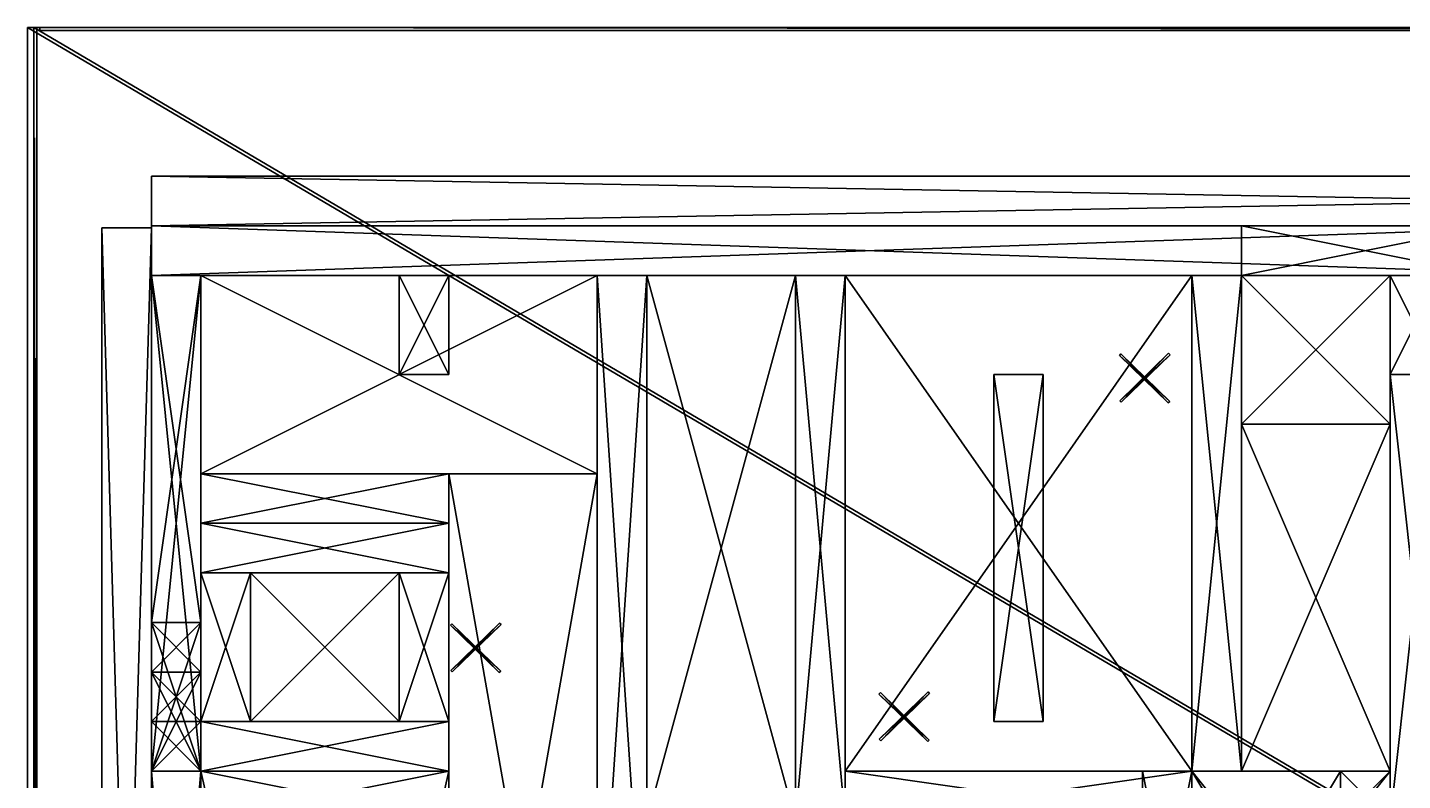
# Model space of a CAD drawing. Extents: x -1088 to 1104, y -640 to 640.
# Drawn here: x -1088 to -200, y 154 to 640 of the extents above; entities that cross this region are included whole.
import ezdxf

# ---------------------------------------------------------------- set-up
doc = ezdxf.new("R2010")
doc.units = 0

msp = doc.modelspace()

# ---------------------------------------------------------------- meshes
at = {"layer": 'OBJECT1022', "color": 50}
mesh = msp.add_polyface(dxfattribs=at)
corners = [(-688, 480, 48), (-592, 480, 48), (-592, 128, 48), (-688, 128, 48), (-688, 128, 16), (-592, 128, 16), (-592, 480, 16), (-688, 480, 16)]
mesh.append_faces([[corners[k] for k in face] for face in [(1, 3, 0), (5, 7, 4), (3, 7, 0), (5, 1, 6), (0, 6, 1), (4, 2, 5)]], dxfattribs={"vtx0": -1})
mesh.append_faces([[corners[k] for k in face] for face in [(1, 2, 3), (5, 6, 7), (3, 4, 7), (5, 2, 1), (0, 7, 6), (4, 3, 2)]], dxfattribs={"vtx2": -1})
at = {"layer": 'OBJECT1036', "color": 50}
mesh = msp.add_polyface(dxfattribs=at)
corners = [(-720, 480, 64), (-688, 480, 64), (-688, 0, 64), (-720, 0, 64), (-720, 0, 48), (-688, 0, 48), (-688, 480, 48), (-720, 480, 48)]
mesh.append_faces([[corners[k] for k in face] for face in [(1, 3, 0), (5, 7, 4), (3, 7, 0), (5, 1, 6), (0, 6, 1), (4, 2, 5)]], dxfattribs={"vtx0": -1})
mesh.append_faces([[corners[k] for k in face] for face in [(1, 2, 3), (5, 6, 7), (3, 4, 7), (5, 2, 1), (0, 7, 6), (4, 3, 2)]], dxfattribs={"vtx2": -1})
at = {"layer": 'OBJECT1038', "color": 50}
mesh = msp.add_polyface(dxfattribs=at)
corners = [(-592, 480, 64), (-560, 480, 64), (-560, 128, 64), (-592, 128, 64), (-592, 128, 48), (-560, 128, 48), (-560, 480, 48), (-592, 480, 48)]
mesh.append_faces([[corners[k] for k in face] for face in [(1, 3, 0), (5, 7, 4), (3, 7, 0), (5, 1, 6), (0, 6, 1), (4, 2, 5)]], dxfattribs={"vtx0": -1})
mesh.append_faces([[corners[k] for k in face] for face in [(1, 2, 3), (5, 6, 7), (3, 4, 7), (5, 2, 1), (0, 7, 6), (4, 3, 2)]], dxfattribs={"vtx2": -1})
at = {"layer": 'OBJECT1039', "color": 50}
mesh = msp.add_polyface(dxfattribs=at)
corners = [(-560, 160, 64), (-336, 160, 64), (-336, 128, 64), (-560, 128, 64), (-560, 128, 48), (-336, 128, 48), (-336, 160, 48), (-560, 160, 48)]
mesh.append_faces([[corners[k] for k in face] for face in [(1, 3, 0), (5, 7, 4), (3, 7, 0), (5, 1, 6), (0, 6, 1), (4, 2, 5)]], dxfattribs={"vtx0": -1})
mesh.append_faces([[corners[k] for k in face] for face in [(1, 2, 3), (5, 6, 7), (3, 4, 7), (5, 2, 1), (0, 7, 6), (4, 3, 2)]], dxfattribs={"vtx2": -1})
at = {"layer": 'OBJECT1052', "color": 50}
mesh = msp.add_polyface(dxfattribs=at)
corners = [(-1008, 512, 112), (-80, 512, 112), (-80, 480, 112), (-1008, 480, 112), (-1008, 480, 48), (-80, 480, 48), (-80, 512, 48), (-1008, 512, 48)]
mesh.append_faces([[corners[k] for k in face] for face in [(1, 3, 0), (5, 7, 4), (3, 7, 0), (5, 1, 6), (0, 6, 1), (4, 2, 5)]], dxfattribs={"vtx0": -1})
mesh.append_faces([[corners[k] for k in face] for face in [(1, 2, 3), (5, 6, 7), (3, 4, 7), (5, 2, 1), (0, 7, 6), (4, 3, 2)]], dxfattribs={"vtx2": -1})
at = {"layer": 'OBJECT1055', "color": 50}
mesh = msp.add_polyface(dxfattribs=at)
corners = [(-1008, 480, 128), (-1008, 512, 128), (-80, 512, 128), (-80, 480, 128), (-80, 480, 112), (-80, 512, 112), (-1008, 512, 112), (-1008, 480, 112)]
mesh.append_faces([[corners[k] for k in face] for face in [(1, 3, 0), (5, 7, 4), (3, 7, 0), (5, 1, 6), (0, 6, 1), (4, 2, 5)]], dxfattribs={"vtx0": -1})
mesh.append_faces([[corners[k] for k in face] for face in [(1, 2, 3), (5, 6, 7), (3, 4, 7), (5, 2, 1), (0, 7, 6), (4, 3, 2)]], dxfattribs={"vtx2": -1})
at = {"layer": 'OBJECT1066', "color": 50}
mesh = msp.add_polyface(dxfattribs=at)
corners = [(-1008, 480, 112), (-976, 480, 112), (-976, 160, 112), (-1008, 160, 112), (-1008, 160, 48), (-976, 160, 48), (-976, 480, 48), (-1008, 480, 48)]
mesh.append_faces([[corners[k] for k in face] for face in [(1, 3, 0), (5, 7, 4), (3, 7, 0), (5, 1, 6), (0, 6, 1), (4, 2, 5)]], dxfattribs={"vtx0": -1})
mesh.append_faces([[corners[k] for k in face] for face in [(1, 2, 3), (5, 6, 7), (3, 4, 7), (5, 2, 1), (0, 7, 6), (4, 3, 2)]], dxfattribs={"vtx2": -1})
at = {"layer": 'OBJECT1067', "color": 50}
mesh = msp.add_polyface(dxfattribs=at)
corners = [(-1008, 256, 128), (-1008, 480, 128), (-976, 480, 128), (-976, 256, 128), (-976, 256, 112), (-976, 480, 112), (-1008, 480, 112), (-1008, 256, 112)]
mesh.append_faces([[corners[k] for k in face] for face in [(1, 3, 0), (5, 7, 4), (3, 7, 0), (5, 1, 6), (0, 6, 1), (4, 2, 5)]], dxfattribs={"vtx0": -1})
mesh.append_faces([[corners[k] for k in face] for face in [(1, 2, 3), (5, 6, 7), (3, 4, 7), (5, 2, 1), (0, 7, 6), (4, 3, 2)]], dxfattribs={"vtx2": -1})
at = {"layer": 'OBJECT1068', "color": 50}
mesh = msp.add_polyface(dxfattribs=at)
corners = [(-848, 480, 112), (-816, 480, 112), (-816, 416, 112), (-848, 416, 112), (-848, 416, 48), (-816, 416, 48), (-816, 480, 48), (-848, 480, 48)]
mesh.append_faces([[corners[k] for k in face] for face in [(1, 3, 0), (5, 7, 4), (3, 7, 0), (5, 1, 6), (0, 6, 1), (4, 2, 5)]], dxfattribs={"vtx0": -1})
mesh.append_faces([[corners[k] for k in face] for face in [(1, 2, 3), (5, 6, 7), (3, 4, 7), (5, 2, 1), (0, 7, 6), (4, 3, 2)]], dxfattribs={"vtx2": -1})
at = {"layer": 'OBJECT1069', "color": 50}
mesh = msp.add_polyface(dxfattribs=at)
corners = [(-848, 416, 128), (-848, 480, 128), (-816, 480, 128), (-816, 416, 128), (-816, 416, 112), (-816, 480, 112), (-848, 480, 112), (-848, 416, 112)]
mesh.append_faces([[corners[k] for k in face] for face in [(1, 3, 0), (5, 7, 4), (3, 7, 0), (5, 1, 6), (0, 6, 1), (4, 2, 5)]], dxfattribs={"vtx0": -1})
mesh.append_faces([[corners[k] for k in face] for face in [(1, 2, 3), (5, 6, 7), (3, 4, 7), (5, 2, 1), (0, 7, 6), (4, 3, 2)]], dxfattribs={"vtx2": -1})
at = {"layer": 'OBJECT1070', "color": 50}
mesh = msp.add_polyface(dxfattribs=at)
corners = [(-976, 352, 112), (-816, 352, 112), (-816, 320, 112), (-976, 320, 112), (-976, 320, 48), (-816, 320, 48), (-816, 352, 48), (-976, 352, 48)]
mesh.append_faces([[corners[k] for k in face] for face in [(1, 3, 0), (5, 7, 4), (3, 7, 0), (5, 1, 6), (0, 6, 1), (4, 2, 5)]], dxfattribs={"vtx0": -1})
mesh.append_faces([[corners[k] for k in face] for face in [(1, 2, 3), (5, 6, 7), (3, 4, 7), (5, 2, 1), (0, 7, 6), (4, 3, 2)]], dxfattribs={"vtx2": -1})
at = {"layer": 'OBJECT1071', "color": 50}
mesh = msp.add_polyface(dxfattribs=at)
corners = [(-976, 320, 128), (-976, 352, 128), (-816, 352, 128), (-816, 320, 128), (-816, 320, 112), (-816, 352, 112), (-976, 352, 112), (-976, 320, 112)]
mesh.append_faces([[corners[k] for k in face] for face in [(1, 3, 0), (5, 7, 4), (3, 7, 0), (5, 1, 6), (0, 6, 1), (4, 2, 5)]], dxfattribs={"vtx0": -1})
mesh.append_faces([[corners[k] for k in face] for face in [(1, 2, 3), (5, 6, 7), (3, 4, 7), (5, 2, 1), (0, 7, 6), (4, 3, 2)]], dxfattribs={"vtx2": -1})
at = {"layer": 'OBJECT1072', "color": 50}
mesh = msp.add_polyface(dxfattribs=at)
corners = [(-336, 160, -32), (-208, 160, -32), (-208, 0, -32), (-336, 0, -32), (-336, 0, -48), (-208, 0, -48), (-208, 160, -48), (-336, 160, -48)]
mesh.append_faces([[corners[k] for k in face] for face in [(1, 3, 0), (5, 7, 4), (3, 7, 0), (5, 1, 6), (0, 6, 1), (4, 2, 5)]], dxfattribs={"vtx0": -1})
mesh.append_faces([[corners[k] for k in face] for face in [(1, 2, 3), (5, 6, 7), (3, 4, 7), (5, 2, 1), (0, 7, 6), (4, 3, 2)]], dxfattribs={"vtx2": -1})
at = {"layer": 'OBJECT1100', "color": 50}
mesh = msp.add_polyface(dxfattribs=at)
corners = [(-368, 0, 48), (-368, 160, 48), (-336, 160, 48), (-336, 0, 48), (-336, 0, -48), (-336, 160, -48), (-368, 160, -48), (-368, 0, -48)]
mesh.append_faces([[corners[k] for k in face] for face in [(1, 3, 0), (5, 7, 4), (3, 7, 0), (5, 1, 6), (0, 6, 1), (4, 2, 5)]], dxfattribs={"vtx0": -1})
mesh.append_faces([[corners[k] for k in face] for face in [(1, 2, 3), (5, 6, 7), (3, 4, 7), (5, 2, 1), (0, 7, 6), (4, 3, 2)]], dxfattribs={"vtx2": -1})
at = {"layer": 'OBJECT1136', "color": 50}
mesh = msp.add_polyface(dxfattribs=at)
corners = [(-304, 512, 48), (-144, 512, 48), (-144, 480, 48), (-304, 480, 48), (-304, 480, -48), (-144, 480, -48), (-144, 512, -48), (-304, 512, -48)]
mesh.append_faces([[corners[k] for k in face] for face in [(1, 3, 0), (5, 7, 4), (3, 7, 0), (5, 1, 6), (0, 6, 1), (4, 2, 5)]], dxfattribs={"vtx0": -1})
mesh.append_faces([[corners[k] for k in face] for face in [(1, 2, 3), (5, 6, 7), (3, 4, 7), (5, 2, 1), (0, 7, 6), (4, 3, 2)]], dxfattribs={"vtx2": -1})
at = {"layer": 'OBJECT116', "color": 50}
mesh = msp.add_polyface(dxfattribs=at)
corners = [(-976, 160, 48), (-816, 160, 48), (-816, -544, 48), (-976, -544, 48), (-976, -544, 16), (-816, -544, 16), (-816, 160, 16), (-976, 160, 16)]
mesh.append_faces([[corners[k] for k in face] for face in [(1, 3, 0), (5, 7, 4), (3, 7, 0), (5, 1, 6), (0, 6, 1), (4, 2, 5)]], dxfattribs={"vtx0": -1})
mesh.append_faces([[corners[k] for k in face] for face in [(1, 2, 3), (5, 6, 7), (3, 4, 7), (5, 2, 1), (0, 7, 6), (4, 3, 2)]], dxfattribs={"vtx2": -1})
at = {"layer": 'OBJECT1170', "color": 50}
mesh = msp.add_polyface(dxfattribs=at)
corners = [(-976, 320, 48), (-816, 320, 48), (-816, 288, 48), (-976, 288, 48), (-976, 288, 40), (-816, 288, 40), (-816, 320, 40), (-976, 320, 40)]
mesh.append_faces([[corners[k] for k in face] for face in [(1, 3, 0), (5, 7, 4), (3, 7, 0), (5, 1, 6), (0, 6, 1), (4, 2, 5)]], dxfattribs={"vtx0": -1})
mesh.append_faces([[corners[k] for k in face] for face in [(1, 2, 3), (5, 6, 7), (3, 4, 7), (5, 2, 1), (0, 7, 6), (4, 3, 2)]], dxfattribs={"vtx2": -1})
at = {"layer": 'OBJECT1171', "color": 50}
mesh = msp.add_polyface(dxfattribs=at)
corners = [(-816, 320, 16), (-976, 320, 16), (-976, 288, 16), (-816, 288, 16), (-816, 288, 40), (-976, 288, 40), (-976, 320, 40), (-816, 320, 40)]
mesh.append_faces([[corners[k] for k in face] for face in [(1, 3, 0), (5, 7, 4), (3, 7, 0), (5, 1, 6), (0, 6, 1), (4, 2, 5)]], dxfattribs={"vtx0": -1})
mesh.append_faces([[corners[k] for k in face] for face in [(1, 2, 3), (5, 6, 7), (3, 4, 7), (5, 2, 1), (0, 7, 6), (4, 3, 2)]], dxfattribs={"vtx2": -1})
at = {"layer": 'OBJECT1172', "color": 50}
mesh = msp.add_polyface(dxfattribs=at)
corners = [(-976, 192, 48), (-816, 192, 48), (-816, 160, 48), (-976, 160, 48), (-976, 160, 40), (-816, 160, 40), (-816, 192, 40), (-976, 192, 40)]
mesh.append_faces([[corners[k] for k in face] for face in [(1, 3, 0), (5, 7, 4), (3, 7, 0), (5, 1, 6), (0, 6, 1), (4, 2, 5)]], dxfattribs={"vtx0": -1})
mesh.append_faces([[corners[k] for k in face] for face in [(1, 2, 3), (5, 6, 7), (3, 4, 7), (5, 2, 1), (0, 7, 6), (4, 3, 2)]], dxfattribs={"vtx2": -1})
at = {"layer": 'OBJECT1173', "color": 50}
mesh = msp.add_polyface(dxfattribs=at)
corners = [(-816, 192, 16), (-976, 192, 16), (-976, 160, 16), (-816, 160, 16), (-816, 160, 40), (-976, 160, 40), (-976, 192, 40), (-816, 192, 40)]
mesh.append_faces([[corners[k] for k in face] for face in [(1, 3, 0), (5, 7, 4), (3, 7, 0), (5, 1, 6), (0, 6, 1), (4, 2, 5)]], dxfattribs={"vtx0": -1})
mesh.append_faces([[corners[k] for k in face] for face in [(1, 2, 3), (5, 6, 7), (3, 4, 7), (5, 2, 1), (0, 7, 6), (4, 3, 2)]], dxfattribs={"vtx2": -1})
at = {"layer": 'OBJECT1174', "color": 50}
mesh = msp.add_polyface(dxfattribs=at)
corners = [(-976, 288, 48), (-944, 288, 48), (-944, 192, 48), (-976, 192, 48), (-976, 192, 40), (-944, 192, 40), (-944, 288, 40), (-976, 288, 40)]
mesh.append_faces([[corners[k] for k in face] for face in [(1, 3, 0), (5, 7, 4), (3, 7, 0), (5, 1, 6), (0, 6, 1), (4, 2, 5)]], dxfattribs={"vtx0": -1})
mesh.append_faces([[corners[k] for k in face] for face in [(1, 2, 3), (5, 6, 7), (3, 4, 7), (5, 2, 1), (0, 7, 6), (4, 3, 2)]], dxfattribs={"vtx2": -1})
at = {"layer": 'OBJECT1175', "color": 50}
mesh = msp.add_polyface(dxfattribs=at)
corners = [(-944, 288, 16), (-976, 288, 16), (-976, 192, 16), (-944, 192, 16), (-944, 192, 40), (-976, 192, 40), (-976, 288, 40), (-944, 288, 40)]
mesh.append_faces([[corners[k] for k in face] for face in [(1, 3, 0), (5, 7, 4), (3, 7, 0), (5, 1, 6), (0, 6, 1), (4, 2, 5)]], dxfattribs={"vtx0": -1})
mesh.append_faces([[corners[k] for k in face] for face in [(1, 2, 3), (5, 6, 7), (3, 4, 7), (5, 2, 1), (0, 7, 6), (4, 3, 2)]], dxfattribs={"vtx2": -1})
at = {"layer": 'OBJECT1176', "color": 50}
mesh = msp.add_polyface(dxfattribs=at)
corners = [(-848, 288, 48), (-816, 288, 48), (-816, 192, 48), (-848, 192, 48), (-848, 192, 40), (-816, 192, 40), (-816, 288, 40), (-848, 288, 40)]
mesh.append_faces([[corners[k] for k in face] for face in [(1, 3, 0), (5, 7, 4), (3, 7, 0), (5, 1, 6), (0, 6, 1), (4, 2, 5)]], dxfattribs={"vtx0": -1})
mesh.append_faces([[corners[k] for k in face] for face in [(1, 2, 3), (5, 6, 7), (3, 4, 7), (5, 2, 1), (0, 7, 6), (4, 3, 2)]], dxfattribs={"vtx2": -1})
at = {"layer": 'OBJECT1177', "color": 50}
mesh = msp.add_polyface(dxfattribs=at)
corners = [(-816, 288, 16), (-848, 288, 16), (-848, 192, 16), (-816, 192, 16), (-816, 192, 40), (-848, 192, 40), (-848, 288, 40), (-816, 288, 40)]
mesh.append_faces([[corners[k] for k in face] for face in [(1, 3, 0), (5, 7, 4), (3, 7, 0), (5, 1, 6), (0, 6, 1), (4, 2, 5)]], dxfattribs={"vtx0": -1})
mesh.append_faces([[corners[k] for k in face] for face in [(1, 2, 3), (5, 6, 7), (3, 4, 7), (5, 2, 1), (0, 7, 6), (4, 3, 2)]], dxfattribs={"vtx2": -1})
at = {"layer": 'OBJECT1178', "color": 50}
mesh = msp.add_polyface(dxfattribs=at)
corners = [(-944, 288, 32), (-848, 288, 32), (-848, 192, 32), (-944, 192, 32), (-944, 192, 16), (-848, 192, 16), (-848, 288, 16), (-944, 288, 16)]
mesh.append_faces([[corners[k] for k in face] for face in [(1, 3, 0), (5, 7, 4), (3, 7, 0), (5, 1, 6), (0, 6, 1), (4, 2, 5)]], dxfattribs={"vtx0": -1})
mesh.append_faces([[corners[k] for k in face] for face in [(1, 2, 3), (5, 6, 7), (3, 4, 7), (5, 2, 1), (0, 7, 6), (4, 3, 2)]], dxfattribs={"vtx2": -1})
at = {"layer": 'OBJECT1179', "color": 50}
mesh = msp.add_polyface(dxfattribs=at)
corners = [(-944, 288, 16), (-848, 288, 16), (-848, 192, 16), (-944, 192, 16), (-944, 192, -16), (-848, 192, -16), (-848, 288, -16), (-944, 288, -16)]
mesh.append_faces([[corners[k] for k in face] for face in [(1, 3, 0), (5, 7, 4), (3, 7, 0), (5, 1, 6), (0, 6, 1), (4, 2, 5)]], dxfattribs={"vtx0": -1})
mesh.append_faces([[corners[k] for k in face] for face in [(1, 2, 3), (5, 6, 7), (3, 4, 7), (5, 2, 1), (0, 7, 6), (4, 3, 2)]], dxfattribs={"vtx2": -1})
at = {"layer": 'OBJECT118', "color": 50}
mesh = msp.add_polyface(dxfattribs=at)
corners = [(-976, 160, 176), (-816, 160, 176), (-816, 128, 176), (-976, 128, 176), (-976, 128, 48), (-816, 128, 48), (-816, 160, 48), (-976, 160, 48)]
mesh.append_faces([[corners[k] for k in face] for face in [(1, 3, 0), (5, 7, 4), (3, 7, 0), (5, 1, 6), (0, 6, 1), (4, 2, 5)]], dxfattribs={"vtx0": -1})
mesh.append_faces([[corners[k] for k in face] for face in [(1, 2, 3), (5, 6, 7), (3, 4, 7), (5, 2, 1), (0, 7, 6), (4, 3, 2)]], dxfattribs={"vtx2": -1})
at = {"layer": 'OBJECT119', "color": 50}
mesh = msp.add_polyface(dxfattribs=at)
corners = [(-1008, 224, 176), (-976, 224, 176), (-976, 160, 176), (-1008, 160, 176), (-1008, 160, 144), (-976, 160, 144), (-976, 224, 144), (-1008, 224, 144)]
mesh.append_faces([[corners[k] for k in face] for face in [(1, 3, 0), (5, 7, 4), (3, 7, 0), (5, 1, 6), (0, 6, 1), (4, 2, 5)]], dxfattribs={"vtx0": -1})
mesh.append_faces([[corners[k] for k in face] for face in [(1, 2, 3), (5, 6, 7), (3, 4, 7), (5, 2, 1), (0, 7, 6), (4, 3, 2)]], dxfattribs={"vtx2": -1})
at = {"layer": 'OBJECT1190', "color": 50}
mesh = msp.add_polyface(dxfattribs=at)
corners = [(-976, 480, 48), (-720, 480, 48), (-720, 352, 48), (-976, 352, 48), (-976, 352, 16), (-720, 352, 16), (-720, 480, 16), (-976, 480, 16)]
mesh.append_faces([[corners[k] for k in face] for face in [(1, 3, 0), (5, 7, 4), (3, 7, 0), (5, 1, 6), (0, 6, 1), (4, 2, 5)]], dxfattribs={"vtx0": -1})
mesh.append_faces([[corners[k] for k in face] for face in [(1, 2, 3), (5, 6, 7), (3, 4, 7), (5, 2, 1), (0, 7, 6), (4, 3, 2)]], dxfattribs={"vtx2": -1})
at = {"layer": 'OBJECT1191', "color": 50}
mesh = msp.add_polyface(dxfattribs=at)
corners = [(-816, 352, 48), (-720, 352, 48), (-720, -192, 48), (-816, -192, 48), (-816, -192, 16), (-720, -192, 16), (-720, 352, 16), (-816, 352, 16)]
mesh.append_faces([[corners[k] for k in face] for face in [(1, 3, 0), (5, 7, 4), (3, 7, 0), (5, 1, 6), (0, 6, 1), (4, 2, 5)]], dxfattribs={"vtx0": -1})
mesh.append_faces([[corners[k] for k in face] for face in [(1, 2, 3), (5, 6, 7), (3, 4, 7), (5, 2, 1), (0, 7, 6), (4, 3, 2)]], dxfattribs={"vtx2": -1})
at = {"layer": 'OBJECT1193', "color": 50}
mesh = msp.add_polyface(dxfattribs=at)
corners = [(-560, 480, 48), (-336, 480, 48), (-336, 160, 48), (-560, 160, 48), (-560, 160, 16), (-336, 160, 16), (-336, 480, 16), (-560, 480, 16)]
mesh.append_faces([[corners[k] for k in face] for face in [(1, 3, 0), (5, 7, 4), (3, 7, 0), (5, 1, 6), (0, 6, 1), (4, 2, 5)]], dxfattribs={"vtx0": -1})
mesh.append_faces([[corners[k] for k in face] for face in [(1, 2, 3), (5, 6, 7), (3, 4, 7), (5, 2, 1), (0, 7, 6), (4, 3, 2)]], dxfattribs={"vtx2": -1})
at = {"layer": 'OBJECT120', "color": 50}
mesh = msp.add_polyface(dxfattribs=at)
corners = [(-1008, 256, 144), (-976, 256, 144), (-976, 160, 144), (-1008, 160, 144), (-1008, 160, 112), (-976, 160, 112), (-976, 256, 112), (-1008, 256, 112)]
mesh.append_faces([[corners[k] for k in face] for face in [(1, 3, 0), (5, 7, 4), (3, 7, 0), (5, 1, 6), (0, 6, 1), (4, 2, 5)]], dxfattribs={"vtx0": -1})
mesh.append_faces([[corners[k] for k in face] for face in [(1, 2, 3), (5, 6, 7), (3, 4, 7), (5, 2, 1), (0, 7, 6), (4, 3, 2)]], dxfattribs={"vtx2": -1})
at = {"layer": 'OBJECT1203', "color": 50}
mesh = msp.add_polyface(dxfattribs=at)
corners = [(-464, 416, 160), (-432, 416, 160), (-432, 192, 160), (-464, 192, 160), (-464, 192, 48), (-432, 192, 48), (-432, 416, 48), (-464, 416, 48)]
mesh.append_faces([[corners[k] for k in face] for face in [(1, 3, 0), (5, 7, 4), (3, 7, 0), (5, 1, 6), (0, 6, 1), (4, 2, 5)]], dxfattribs={"vtx0": -1})
mesh.append_faces([[corners[k] for k in face] for face in [(1, 2, 3), (5, 6, 7), (3, 4, 7), (5, 2, 1), (0, 7, 6), (4, 3, 2)]], dxfattribs={"vtx2": -1})
at = {"layer": 'OBJECT121', "color": 50}
mesh = msp.add_polyface(dxfattribs=at)
corners = [(-1008, 224, 160), (-1008, 256, 160), (-976, 256, 160), (-976, 224, 160), (-976, 224, 144), (-976, 256, 144), (-1008, 256, 144), (-1008, 224, 144)]
mesh.append_faces([[corners[k] for k in face] for face in [(1, 3, 0), (5, 7, 4), (3, 7, 0), (5, 1, 6), (0, 6, 1), (4, 2, 5)]], dxfattribs={"vtx0": -1})
mesh.append_faces([[corners[k] for k in face] for face in [(1, 2, 3), (5, 6, 7), (3, 4, 7), (5, 2, 1), (0, 7, 6), (4, 3, 2)]], dxfattribs={"vtx2": -1})
at = {"layer": 'OBJECT122', "color": 50}
mesh = msp.add_polyface(dxfattribs=at)
corners = [(-1008, 192, 192), (-1008, 224, 192), (-976, 224, 192), (-976, 192, 192), (-976, 192, 176), (-976, 224, 176), (-1008, 224, 176), (-1008, 192, 176)]
mesh.append_faces([[corners[k] for k in face] for face in [(1, 3, 0), (5, 7, 4), (3, 7, 0), (5, 1, 6), (0, 6, 1), (4, 2, 5)]], dxfattribs={"vtx0": -1})
mesh.append_faces([[corners[k] for k in face] for face in [(1, 2, 3), (5, 6, 7), (3, 4, 7), (5, 2, 1), (0, 7, 6), (4, 3, 2)]], dxfattribs={"vtx2": -1})
at = {"layer": 'OBJECT123', "color": 50}
mesh = msp.add_polyface(dxfattribs=at)
corners = [(-1008, 192, 208), (-976, 192, 208), (-976, 160, 208), (-1008, 160, 208), (-1008, 160, 176), (-976, 160, 176), (-976, 192, 176), (-1008, 192, 176)]
mesh.append_faces([[corners[k] for k in face] for face in [(1, 3, 0), (5, 7, 4), (3, 7, 0), (5, 1, 6), (0, 6, 1), (4, 2, 5)]], dxfattribs={"vtx0": -1})
mesh.append_faces([[corners[k] for k in face] for face in [(1, 2, 3), (5, 6, 7), (3, 4, 7), (5, 2, 1), (0, 7, 6), (4, 3, 2)]], dxfattribs={"vtx2": -1})
at = {"layer": 'OBJECT197', "color": 50}
mesh = msp.add_polyface(dxfattribs=at)
corners = [(-1084, -640, 832), (-1084, 640, 832), (1092, 640, 832), (1092, -640, 832), (-1084, 640, 830), (-1084, -640, 830), (1092, -640, 830), (1092, 640, 830)]
mesh.append_faces([[corners[k] for k in face] for face in [(1, 3, 0), (1, 5, 4), (3, 7, 6), (2, 4, 7), (0, 6, 5), (5, 7, 4)]], dxfattribs={"vtx0": -1})
mesh.append_faces([[corners[k] for k in face] for face in [(1, 2, 3), (1, 0, 5), (3, 2, 7), (2, 1, 4), (0, 3, 6), (5, 6, 7)]], dxfattribs={"vtx2": -1})
at = {"layer": 'OBJECT200', "color": 50}
mesh = msp.add_polyface(dxfattribs=at)
corners = [(-1084, -640, 830), (-1084, -640, -126), (-1084, 640, -126), (-1084, 640, 830), (-1082, 640, -126), (-1082, 640, 830), (-1082, -640, -126), (-1082, -640, 830)]
mesh.append_faces([[corners[k] for k in face] for face in [(1, 3, 0), (2, 5, 3), (1, 7, 6), (3, 7, 0), (1, 4, 2), (4, 7, 5)]], dxfattribs={"vtx0": -1})
mesh.append_faces([[corners[k] for k in face] for face in [(1, 2, 3), (2, 4, 5), (1, 0, 7), (3, 5, 7), (1, 6, 4), (4, 6, 7)]], dxfattribs={"vtx2": -1})
at = {"layer": 'OBJECT201', "color": 50}
mesh = msp.add_polyface(dxfattribs=at)
corners = [(-1080, 640, -128), (1092, 640, -128), (1092, 640, 828), (-1080, 640, 828), (-1080, 638, 828), (1092, 638, 828), (-1080, 638, -128), (1092, 638, -128)]
mesh.append_faces([[corners[k] for k in face] for face in [(1, 3, 0), (3, 5, 4), (0, 7, 1), (0, 4, 6), (1, 5, 2), (6, 5, 7)]], dxfattribs={"vtx0": -1})
mesh.append_faces([[corners[k] for k in face] for face in [(1, 2, 3), (3, 2, 5), (0, 6, 7), (0, 3, 4), (1, 7, 5), (6, 4, 5)]], dxfattribs={"vtx2": -1})
at = {"layer": 'OBJECT202', "color": 50}
mesh = msp.add_polyface(dxfattribs=at)
corners = [(-1008, 160, 224), (-1008, 192, 224), (-976, 192, 224), (-976, 160, 224), (-976, 160, 208), (-976, 192, 208), (-1008, 192, 208), (-1008, 160, 208)]
mesh.append_faces([[corners[k] for k in face] for face in [(1, 3, 0), (5, 7, 4), (3, 7, 0), (5, 1, 6), (0, 6, 1), (4, 2, 5)]], dxfattribs={"vtx0": -1})
mesh.append_faces([[corners[k] for k in face] for face in [(1, 2, 3), (5, 6, 7), (3, 4, 7), (5, 2, 1), (0, 7, 6), (4, 3, 2)]], dxfattribs={"vtx2": -1})
at = {"layer": 'OBJECT203', "color": 50}
mesh = msp.add_polyface(dxfattribs=at)
corners = [(-1088, 640, -128), (-1088, -640, -128), (1088, -640, -128), (1088, 640, -128), (-1088, -640, -126), (-1088, 640, -126), (1088, 640, -126), (1088, -640, -126)]
mesh.append_faces([[corners[k] for k in face] for face in [(1, 3, 0), (1, 5, 4), (3, 7, 6), (0, 6, 5), (2, 4, 7), (5, 7, 4)]], dxfattribs={"vtx0": -1})
mesh.append_faces([[corners[k] for k in face] for face in [(1, 2, 3), (1, 0, 5), (3, 2, 7), (0, 3, 6), (2, 1, 4), (5, 6, 7)]], dxfattribs={"vtx2": -1})
at = {"layer": 'OBJECT204', "color": 50}
mesh = msp.add_polyface(dxfattribs=at)
corners = [(-1008, 160, 240), (-976, 160, 240), (-976, -320, 240), (-1008, -320, 240), (-1008, -320, 48), (-976, -320, 48), (-976, 160, 48), (-1008, 160, 48)]
mesh.append_faces([[corners[k] for k in face] for face in [(1, 3, 0), (5, 7, 4), (3, 7, 0), (5, 1, 6), (0, 6, 1), (4, 2, 5)]], dxfattribs={"vtx0": -1})
mesh.append_faces([[corners[k] for k in face] for face in [(1, 2, 3), (5, 6, 7), (3, 4, 7), (5, 2, 1), (0, 7, 6), (4, 3, 2)]], dxfattribs={"vtx2": -1})
at = {"layer": 'OBJECT212', "color": 50}
mesh = msp.add_polyface(dxfattribs=at)
corners = [(-1008, -224, 256), (-1008, 160, 256), (-976, 160, 256), (-976, -224, 256), (-976, -224, 240), (-976, 160, 240), (-1008, 160, 240), (-1008, -224, 240)]
mesh.append_faces([[corners[k] for k in face] for face in [(1, 3, 0), (5, 7, 4), (3, 7, 0), (5, 1, 6), (0, 6, 1), (4, 2, 5)]], dxfattribs={"vtx0": -1})
mesh.append_faces([[corners[k] for k in face] for face in [(1, 2, 3), (5, 6, 7), (3, 4, 7), (5, 2, 1), (0, 7, 6), (4, 3, 2)]], dxfattribs={"vtx2": -1})
at = {"layer": 'OBJECT245', "color": 50}
mesh = msp.add_polyface(dxfattribs=at)
corners = [(-304, 384, -32), (-208, 384, -32), (-208, 160, -32), (-304, 160, -32), (-304, 160, -48), (-208, 160, -48), (-208, 384, -48), (-304, 384, -48)]
mesh.append_faces([[corners[k] for k in face] for face in [(1, 3, 0), (5, 7, 4), (3, 7, 0), (5, 1, 6), (0, 6, 1), (4, 2, 5)]], dxfattribs={"vtx0": -1})
mesh.append_faces([[corners[k] for k in face] for face in [(1, 2, 3), (5, 6, 7), (3, 4, 7), (5, 2, 1), (0, 7, 6), (4, 3, 2)]], dxfattribs={"vtx2": -1})
at = {"layer": 'OBJECT248', "color": 50}
mesh = msp.add_polyface(dxfattribs=at)
corners = [(-382.872986, 428.332001, 80), (-381.886993, 429.287994, 80), (-350.34201, 398.694, 80), (-351.328003, 397.738007, 80), (-351.328003, 397.738007, 48), (-350.34201, 398.694, 48), (-381.886993, 429.287994, 48), (-382.872986, 428.332001, 48)]
mesh.append_faces([[corners[k] for k in face] for face in [(1, 3, 0), (5, 7, 4), (3, 7, 0), (5, 1, 6), (0, 6, 1), (4, 2, 5)]], dxfattribs={"vtx0": -1})
mesh.append_faces([[corners[k] for k in face] for face in [(1, 2, 3), (5, 6, 7), (3, 4, 7), (5, 2, 1), (0, 7, 6), (4, 3, 2)]], dxfattribs={"vtx2": -1})
at = {"layer": 'OBJECT249', "color": 50}
mesh = msp.add_polyface(dxfattribs=at)
corners = [(-351.093994, 429.738007, 80), (-350.109009, 428.782013, 80), (-381.653992, 398.187988, 80), (-382.639008, 399.144012, 80), (-382.639008, 399.144012, 48), (-381.653992, 398.187988, 48), (-350.109009, 428.782013, 48), (-351.093994, 429.738007, 48)]
mesh.append_faces([[corners[k] for k in face] for face in [(1, 3, 0), (5, 7, 4), (3, 7, 0), (5, 1, 6), (0, 6, 1), (4, 2, 5)]], dxfattribs={"vtx0": -1})
mesh.append_faces([[corners[k] for k in face] for face in [(1, 2, 3), (5, 6, 7), (3, 4, 7), (5, 2, 1), (0, 7, 6), (4, 3, 2)]], dxfattribs={"vtx2": -1})
at = {"layer": 'OBJECT259', "color": 50}
mesh = msp.add_polyface(dxfattribs=at)
corners = [(-814.887024, 254.240997, 80), (-813.901001, 255.197006, 80), (-782.356018, 224.602997, 80), (-783.34198, 223.647003, 80), (-783.34198, 223.647003, 48), (-782.356018, 224.602997, 48), (-813.901001, 255.197006, 48), (-814.887024, 254.240997, 48)]
mesh.append_faces([[corners[k] for k in face] for face in [(1, 3, 0), (5, 7, 4), (3, 7, 0), (5, 1, 6), (0, 6, 1), (4, 2, 5)]], dxfattribs={"vtx0": -1})
mesh.append_faces([[corners[k] for k in face] for face in [(1, 2, 3), (5, 6, 7), (3, 4, 7), (5, 2, 1), (0, 7, 6), (4, 3, 2)]], dxfattribs={"vtx2": -1})
at = {"layer": 'OBJECT260', "color": 50}
mesh = msp.add_polyface(dxfattribs=at)
corners = [(-783.109009, 255.647003, 80), (-782.122986, 254.690994, 80), (-813.66803, 224.097, 80), (-814.653992, 225.052994, 80), (-814.653992, 225.052994, 48), (-813.66803, 224.097, 48), (-782.122986, 254.690994, 48), (-783.109009, 255.647003, 48)]
mesh.append_faces([[corners[k] for k in face] for face in [(1, 3, 0), (5, 7, 4), (3, 7, 0), (5, 1, 6), (0, 6, 1), (4, 2, 5)]], dxfattribs={"vtx0": -1})
mesh.append_faces([[corners[k] for k in face] for face in [(1, 2, 3), (5, 6, 7), (3, 4, 7), (5, 2, 1), (0, 7, 6), (4, 3, 2)]], dxfattribs={"vtx2": -1})
at = {"layer": 'OBJECT261', "color": 50}
mesh = msp.add_polyface(dxfattribs=at)
corners = [(-538.174011, 209.763, 80), (-537.187988, 210.718994, 80), (-505.643005, 180.125, 80), (-506.628998, 179.169006, 80), (-506.628998, 179.169006, 48), (-505.643005, 180.125, 48), (-537.187988, 210.718994, 48), (-538.174011, 209.763, 48)]
mesh.append_faces([[corners[k] for k in face] for face in [(1, 3, 0), (5, 7, 4), (3, 7, 0), (5, 1, 6), (0, 6, 1), (4, 2, 5)]], dxfattribs={"vtx0": -1})
mesh.append_faces([[corners[k] for k in face] for face in [(1, 2, 3), (5, 6, 7), (3, 4, 7), (5, 2, 1), (0, 7, 6), (4, 3, 2)]], dxfattribs={"vtx2": -1})
at = {"layer": 'OBJECT262', "color": 50}
mesh = msp.add_polyface(dxfattribs=at)
corners = [(-506.395996, 211.169006, 80), (-505.410004, 210.212997, 80), (-536.955017, 179.617996, 80), (-537.940979, 180.574997, 80), (-537.940979, 180.574997, 48), (-536.955017, 179.617996, 48), (-505.410004, 210.212997, 48), (-506.395996, 211.169006, 48)]
mesh.append_faces([[corners[k] for k in face] for face in [(1, 3, 0), (5, 7, 4), (3, 7, 0), (5, 1, 6), (0, 6, 1), (4, 2, 5)]], dxfattribs={"vtx0": -1})
mesh.append_faces([[corners[k] for k in face] for face in [(1, 2, 3), (5, 6, 7), (3, 4, 7), (5, 2, 1), (0, 7, 6), (4, 3, 2)]], dxfattribs={"vtx2": -1})
at = {"layer": 'OBJECT336', "color": 50}
mesh = msp.add_polyface(dxfattribs=at)
corners = [(-304, 384, -28), (-208, 384, -28), (-208, 160, -28), (-304, 160, -28), (-304, 160, -32), (-208, 160, -32), (-208, 384, -32), (-304, 384, -32)]
mesh.append_faces([[corners[k] for k in face] for face in [(1, 3, 0), (5, 7, 4), (3, 7, 0), (5, 1, 6), (0, 6, 1), (4, 2, 5)]], dxfattribs={"vtx0": -1})
mesh.append_faces([[corners[k] for k in face] for face in [(1, 2, 3), (5, 6, 7), (3, 4, 7), (5, 2, 1), (0, 7, 6), (4, 3, 2)]], dxfattribs={"vtx2": -1})
at = {"layer": 'OBJECT337', "color": 50}
mesh = msp.add_polyface(dxfattribs=at)
corners = [(-336, 160, -28), (-240, 160, -28), (-240, 0, -28), (-336, 0, -28), (-336, 0, -32), (-240, 0, -32), (-240, 160, -32), (-336, 160, -32)]
mesh.append_faces([[corners[k] for k in face] for face in [(1, 3, 0), (5, 7, 4), (3, 7, 0), (5, 1, 6), (0, 6, 1), (4, 2, 5)]], dxfattribs={"vtx0": -1})
mesh.append_faces([[corners[k] for k in face] for face in [(1, 2, 3), (5, 6, 7), (3, 4, 7), (5, 2, 1), (0, 7, 6), (4, 3, 2)]], dxfattribs={"vtx2": -1})
at = {"layer": 'OBJECT343', "color": 50}
mesh = msp.add_polyface(dxfattribs=at)
corners = [(-240, 160, -28), (-208, 160, -28), (-208, 128, -28), (-240, 128, -28), (-240, 128, -32), (-208, 128, -32), (-208, 160, -32), (-240, 160, -32)]
mesh.append_faces([[corners[k] for k in face] for face in [(1, 3, 0), (5, 7, 4), (3, 7, 0), (5, 1, 6), (0, 6, 1), (4, 2, 5)]], dxfattribs={"vtx0": -1})
mesh.append_faces([[corners[k] for k in face] for face in [(1, 2, 3), (5, 6, 7), (3, 4, 7), (5, 2, 1), (0, 7, 6), (4, 3, 2)]], dxfattribs={"vtx2": -1})
at = {"layer": 'OBJECT379', "color": 50}
mesh = msp.add_polyface(dxfattribs=at)
corners = [(-336, 480, 48), (-304, 480, 48), (-304, 160, 48), (-336, 160, 48), (-336, 160, -48), (-304, 160, -48), (-304, 480, -48), (-336, 480, -48)]
mesh.append_faces([[corners[k] for k in face] for face in [(1, 3, 0), (5, 7, 4), (3, 7, 0), (5, 1, 6), (0, 6, 1), (4, 2, 5)]], dxfattribs={"vtx0": -1})
mesh.append_faces([[corners[k] for k in face] for face in [(1, 2, 3), (5, 6, 7), (3, 4, 7), (5, 2, 1), (0, 7, 6), (4, 3, 2)]], dxfattribs={"vtx2": -1})
at = {"layer": 'OBJECT380', "color": 50}
mesh = msp.add_polyface(dxfattribs=at)
corners = [(-208, 128, 48), (-208, 416, 48), (-176, 416, 48), (-176, 128, 48), (-176, 128, 28.799999), (-176, 416, 28.799999), (-208, 416, 28.799999), (-208, 128, 28.799999)]
mesh.append_faces([[corners[k] for k in face] for face in [(1, 3, 0), (5, 7, 4), (3, 7, 0), (5, 1, 6), (0, 6, 1), (4, 2, 5)]], dxfattribs={"vtx0": -1})
mesh.append_faces([[corners[k] for k in face] for face in [(1, 2, 3), (5, 6, 7), (3, 4, 7), (5, 2, 1), (0, 7, 6), (4, 3, 2)]], dxfattribs={"vtx2": -1})
at = {"layer": 'OBJECT381', "color": 50}
mesh = msp.add_polyface(dxfattribs=at)
corners = [(-208, 416, 28.799999), (-176, 416, 28.799999), (-176, 128, 28.799999), (-208, 128, 28.799999), (-208, 128, -48), (-176, 128, -48), (-176, 416, -48), (-208, 416, -48)]
mesh.append_faces([[corners[k] for k in face] for face in [(1, 3, 0), (5, 7, 4), (3, 7, 0), (5, 1, 6), (0, 6, 1), (4, 2, 5)]], dxfattribs={"vtx0": -1})
mesh.append_faces([[corners[k] for k in face] for face in [(1, 2, 3), (5, 6, 7), (3, 4, 7), (5, 2, 1), (0, 7, 6), (4, 3, 2)]], dxfattribs={"vtx2": -1})
at = {"layer": 'OBJECT382', "color": 50}
mesh = msp.add_polyface(dxfattribs=at)
corners = [(-208, 480), (-176, 480), (-176, 416), (-208, 416), (-208, 416, -16), (-176, 416, -16), (-176, 480, -16), (-208, 480, -16)]
mesh.append_faces([[corners[k] for k in face] for face in [(1, 3, 0), (5, 7, 4), (3, 7, 0), (5, 1, 6), (0, 6, 1), (4, 2, 5)]], dxfattribs={"vtx0": -1})
mesh.append_faces([[corners[k] for k in face] for face in [(1, 2, 3), (5, 6, 7), (3, 4, 7), (5, 2, 1), (0, 7, 6), (4, 3, 2)]], dxfattribs={"vtx2": -1})
at = {"layer": 'OBJECT681', "color": 50}
mesh = msp.add_polyface(dxfattribs=at)
corners = [(-1040, -577.263, 720), (-1040, 510.737, 720), (-1008, 510.737, 720), (-1008, -577.263, 720), (-1008, -577.263, 16), (-1008, 510.737, 16), (-1040, 510.737, 16), (-1040, -577.263, 16)]
mesh.append_faces([[corners[k] for k in face] for face in [(1, 3, 0), (5, 7, 4), (3, 7, 0), (5, 1, 6), (0, 6, 1), (4, 2, 5)]], dxfattribs={"vtx0": -1})
mesh.append_faces([[corners[k] for k in face] for face in [(1, 2, 3), (5, 6, 7), (3, 4, 7), (5, 2, 1), (0, 7, 6), (4, 3, 2)]], dxfattribs={"vtx2": -1})
at = {"layer": 'OBJECT684', "color": 50}
mesh = msp.add_polyface(dxfattribs=at)
corners = [(-1008, 544, 720), (800, 544, 720), (800, 512, 720), (-1008, 512, 720), (-1008, 512, 16), (800, 512, 16), (800, 544, 16), (-1008, 544, 16)]
mesh.append_faces([[corners[k] for k in face] for face in [(1, 3, 0), (5, 7, 4), (3, 7, 0), (5, 1, 6), (0, 6, 1), (4, 2, 5)]], dxfattribs={"vtx0": -1})
mesh.append_faces([[corners[k] for k in face] for face in [(1, 2, 3), (5, 6, 7), (3, 4, 7), (5, 2, 1), (0, 7, 6), (4, 3, 2)]], dxfattribs={"vtx2": -1})
at = {"layer": 'OBJECT824', "color": 50}
mesh = msp.add_polyface(dxfattribs=at)
corners = [(-304, 480, -16), (-208, 480, -16), (-208, 384, -16), (-304, 384, -16), (-304, 384, -48), (-208, 384, -48), (-208, 480, -48), (-304, 480, -48)]
mesh.append_faces([[corners[k] for k in face] for face in [(1, 3, 0), (5, 7, 4), (3, 7, 0), (5, 1, 6), (0, 6, 1), (4, 2, 5)]], dxfattribs={"vtx0": -1})
mesh.append_faces([[corners[k] for k in face] for face in [(1, 2, 3), (5, 6, 7), (3, 4, 7), (5, 2, 1), (0, 7, 6), (4, 3, 2)]], dxfattribs={"vtx2": -1})
at = {"layer": 'OBJECT906', "color": 50}
mesh = msp.add_polyface(dxfattribs=at)
corners = [(-432, 416, 176), (-432, 192, 176), (-464, 192, 176), (-464, 416, 176), (-464, 416, 160), (-464, 192, 160), (-432, 192, 160), (-432, 416, 160)]
mesh.append_faces([[corners[k] for k in face] for face in [(1, 3, 0), (5, 7, 4), (3, 7, 0), (5, 1, 6), (0, 6, 1), (4, 2, 5)]], dxfattribs={"vtx0": -1})
mesh.append_faces([[corners[k] for k in face] for face in [(1, 2, 3), (5, 6, 7), (3, 4, 7), (5, 2, 1), (0, 7, 6), (4, 3, 2)]], dxfattribs={"vtx2": -1})

doc.saveas('drawing.dxf')
